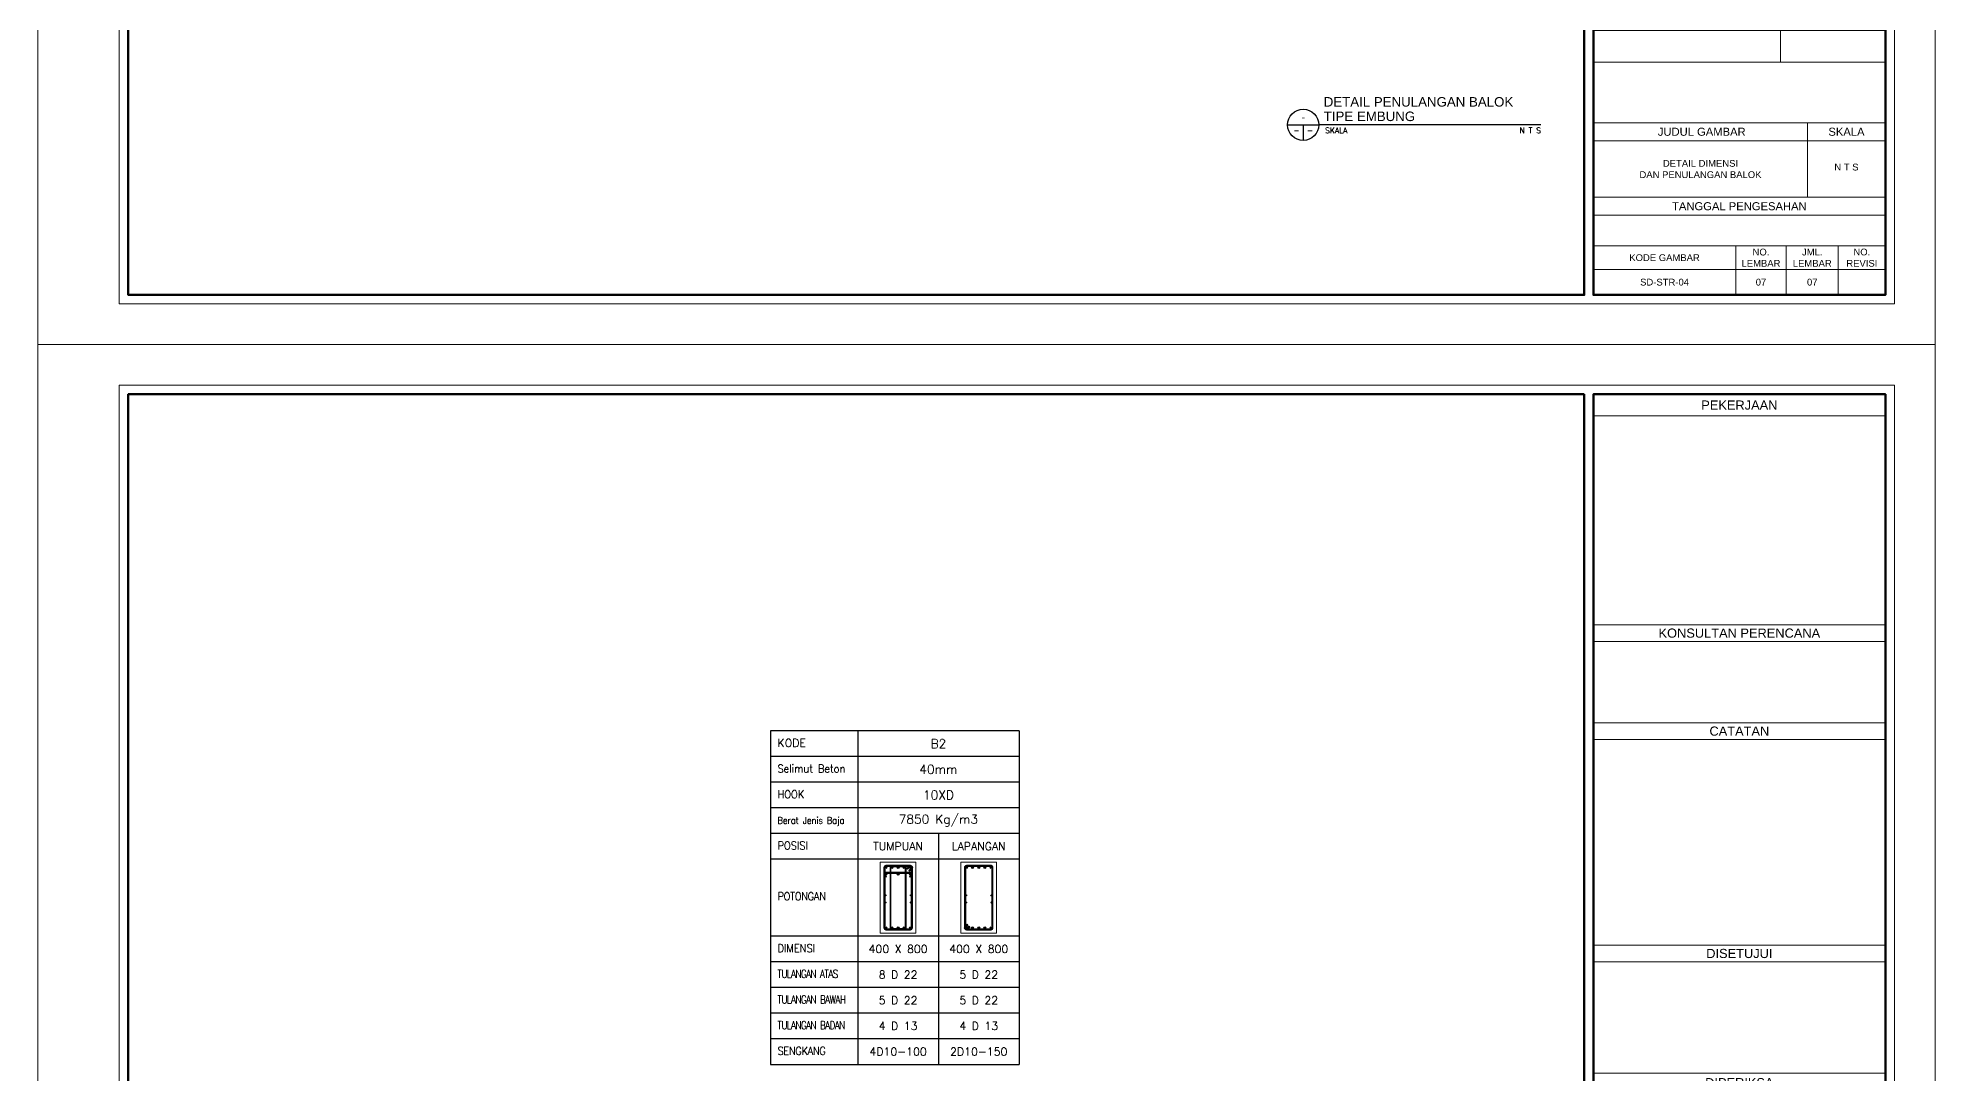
# Model space of a CAD drawing. Header units: millimetres. Extents: x 4384 to 25717, y 7703 to 52958.
# Drawn here: x 4384 to 25717, y 29683 to 41321 of the extents above; entities that cross this region are included whole.
import ezdxf
from ezdxf.enums import TextEntityAlignment as Align

# ---------------------------------------------------------------- set-up
doc = ezdxf.new("R2010")
doc.units = ezdxf.units.MM
for name, color, linetype in [('A-LINE-breakline', 1, 'Continuous'), ('KOP', 7, 'Continuous'), ('SIMBOL', 7, 'Continuous'), ('TEKS', 11, 'Continuous')]:
    doc.layers.add(name, color=color, linetype=linetype)
for name, color, linetype, lineweight in [('A-STRT-Cstruktur', 4, 'Continuous', 15), ('BETON', 5, 'Continuous', 9), ('Elevator', 230, 'Continuous', 9)]:
    doc.layers.add(name, color=color, linetype=linetype, lineweight=lineweight)
doc.styles.add('DIM', font='simplex.shx', dxfattribs={"height": 0.175})
doc.styles.add('JUDUL', font='arial.ttf', dxfattribs={"height": 300})
doc.styles.add('ROMANS', font='ROMANS.shx', dxfattribs={"height": 0.22})
doc.styles.add('SIM', font='SIMPLEX.shx', dxfattribs={"height": 0.175})
doc.styles.get("Standard").update_dxf_attribs({"font": 'arial.ttf'})

# ---------------------------------------------------------------- blocks, each defined once
blk = doc.blocks.new('KOPSTR')
at = {"color": 7, "lineweight": 20, "ltscale": 2}
for p, q in [((1045959, 626693), (1055102, 626693)), ((1045959, 626012), (1055102, 626012)), ((1045959, 619478), (1055102, 619478)), ((1045959, 618948), (1055102, 618948)), ((1045959, 616409), (1055102, 616409)), ((1045959, 615880), (1055102, 615880)), ((1045959, 609448), (1055102, 609448)), ((1045959, 608919), (1055102, 608919)), ((1045959, 605438), (1055102, 605438)), ((1045959, 604838), (1055102, 604838)), ((1045959, 600915), (1055102, 600915)), ((1045959, 600306), (1055102, 600306)), ((1045959, 595081), (1055102, 595081)), ((1045959, 593190), (1055102, 593190)), ((1045959, 592620), (1055102, 592620)), ((1045959, 590856), (1055102, 590856))]:
    blk.add_line(p, q, dxfattribs=at)
at = {"color": 7}
for p, q in [((1051819, 598081), (1051819, 595081)), ((1052667, 593190), (1052667, 590856)), ((1051998, 589333), (1051998, 587800)), ((1053628, 589333), (1053628, 587800)), ((1045959, 588593), (1055102, 588593))]:
    blk.add_line(p, q, dxfattribs=at)
at = {"color": 7, "ltscale": 2}
for p, q in [((1045959, 590291), (1055102, 590291)), ((1045959, 589333), (1055102, 589333))]:
    blk.add_line(p, q, dxfattribs=at)
at = {"color": 8}
blk.add_lwpolyline([(997258, 628249), (997258, 586244), (1056658, 586244), (1056658, 628249)], close=True, dxfattribs=at)
at = {"lineweight": 13}
blk.add_lwpolyline([(1055385, 626976), (1055385, 587517), (999803, 587517), (999803, 626976)], close=True, dxfattribs=at)
at = {"color": 1, "lineweight": 53, "ltscale": 0.05}
blk.add_lwpolyline([(1045676, 626693), (1045676, 587800), (1000086, 587800), (1000086, 626693)], close=True, dxfattribs=at)
blk.add_lwpolyline([(1055102, 587800), (1055102, 626693), (1055102, 587800), (1045959, 587800), (1045959, 626693), (1055102, 626693)], dxfattribs=at)
at = {"color": 7, "lineweight": 20, "ltscale": 2}
for points in [[(1045959, 598081), (1055102, 598081)], [(1045959, 597081), (1055102, 597081)], [(1045959, 596081), (1055102, 596081)], [(1045959, 595081), (1055102, 595081)]]:
    blk.add_lwpolyline(points, close=True, dxfattribs=at)
at = {"color": 7}
blk.add_lwpolyline([(1050417, 589333), (1050417, 587800), (1050417, 589159)], dxfattribs=at)
at = {"lineweight": 15, "attachment_point": 5, "style": 'ROMANS'}
for s, insert, char_height, width in [('{\\fArial|b0|i0|c0|p34;PEKERJAAN}', (1050530, 626352), 287.25, 9143.07), ('{\\fArial|b0|i0|c0|p34;KONSULTAN PERENCANA}', (1050530, 619213), 287.25, 9143.07), ('{\\fArial|b0|i0|c0|p34;CATATAN}', (1050530, 616145), 287.25, 9143.07), ('{\\fArial|b0|i0|c0|p34;DISETUJUI}', (1050530, 609184), 287.25, 9143.07), ('{\\fArial|b0|i0|c0|p34;DIPERIKSA}', (1050530, 605138), 287.25, 9143.07), ('{\\fArial|b0|i0|c0|p34;JUDUL GAMBAR}', (1049352, 592905), 251.35, 6628.69), ('{\\fArial|b0|i0|c0|p34;SKALA}', (1053884, 592905), 251.35, 2435.22), ('{\\fArial|b0|i0|c0|p34;TANGGAL PENGESAHAN}', (1050530, 590573), 251.35, 9143.07), ('{\\fArial|b0|i0|c0|p34;NO. LEMBAR}', (1051207, 588963), 212.14, 1580.53), ('{\\fArial|b0|i0|c0|p34;NO. REVISI}', (1054365, 588963), 212.14, 1473.82), ('{\\fArial|b0|i0|c0|p34;KODE GAMBAR}', (1048188, 588963), 212.14, 4458.17), ('{\\fArial|b0|i0|c0|p34;JML. LEMBAR}', (1052813, 588963), 212.14, 1630.54)]:
    blk.add_mtext(s, dxfattribs=dict(at, insert=insert, char_height=char_height, width=width))
blk = doc.blocks.new('SIM-JUDUL')
for p, q in [((0, 0), (0.987, 0)), ((0.493, 0), (0.493, -0.493)), ((8, 0), (0.987, 0))]:
    blk.add_line(p, q)
blk.add_circle((0.493, 0), 0.493)
at = {"ltscale": 0.7, "style": 'SIM'}
blk.add_text('SKALA', height=0.175, dxfattribs=at).set_placement((1.185, -0.174), align=Align.MIDDLE_LEFT)
at = {"style": 'JUDUL'}
for tag, p in [('JUDUL1', (1.14, 0.578)), ('JUDUL2', (1.14, 0.121))]:
    blk.add_attdef(tag, p, '', height=0.3, dxfattribs=at)
at = {"ltscale": 0.75}
for tag, height, style, p in [('GBR', 0.25, 'JUDUL', (0.493, 0.247)), ('L1', 0.175, 'DIM', (0.28, -0.174)), ('L2', 0.175, 'DIM', (0.707, -0.174))]:
    blk.add_attdef(tag, text='', height=height, dxfattribs=dict(at, style=style)).set_placement(p, align=Align.MIDDLE)
at = {"style": 'DIM'}
blk.add_attdef('SKL', text='', height=0.175, dxfattribs=at).set_placement((8, -0.174), align=Align.MIDDLE_RIGHT)

msp = doc.modelspace()

# ---------------------------------------------------------------- hatches: boundary and pattern name
at = {"layer": 'Elevator'}
h = msp.add_hatch(color=0, dxfattribs=at)
edge = h.paths.add_edge_path()
edge.add_arc((13912.41177, 31680.36308), 6.5, 0, 360)
h = msp.add_hatch(color=0, dxfattribs=at)
edge = h.paths.add_edge_path()
edge.add_arc((13912.41177, 31600.36308), 6.5, 0, 360)
h = msp.add_hatch(color=0, dxfattribs=at)
edge = h.paths.add_edge_path()
edge.add_arc((14200.41177, 31680.36308), 6.5, 0, 360)
h = msp.add_hatch(color=0, dxfattribs=at)
edge = h.paths.add_edge_path()
edge.add_arc((14200.41177, 31600.36308), 6.5, 0, 360)
h = msp.add_hatch(color=0, dxfattribs=at)
edge = h.paths.add_edge_path()
edge.add_arc((14819.09361, 31680.36308), 6.5, 0, 360)
h = msp.add_hatch(color=0, dxfattribs=at)
edge = h.paths.add_edge_path()
edge.add_arc((14819.09361, 31600.36308), 6.5, 0, 360)
h = msp.add_hatch(color=0, dxfattribs=at)
edge = h.paths.add_edge_path()
edge.add_arc((15107.09361, 31680.36308), 6.5, 0, 360)
h = msp.add_hatch(color=0, dxfattribs=at)
edge = h.paths.add_edge_path()
edge.add_arc((15107.09361, 31600.36308), 6.5, 0, 360)
at = {"layer": 'SIMBOL'}
h = msp.add_hatch(color=256, dxfattribs=at)
edge = h.paths.add_edge_path()
edge.add_arc((13917.41177, 31993.94195), 11, 0, 360)
h = msp.add_hatch(color=256, dxfattribs=at)
edge = h.paths.add_edge_path()
edge.add_arc((13986.91177, 31993.94195), 11, 0, 360)
h = msp.add_hatch(color=256, dxfattribs=at)
edge = h.paths.add_edge_path()
edge.add_arc((14056.41177, 31993.94195), 11, 0, 360)
h = msp.add_hatch(color=256, dxfattribs=at)
edge = h.paths.add_edge_path()
edge.add_arc((14125.91177, 31993.94195), 11, 0, 360)
h = msp.add_hatch(color=256, dxfattribs=at)
edge = h.paths.add_edge_path()
edge.add_arc((14195.41177, 31993.94195), 11, 0, 360)
h = msp.add_hatch(color=256, dxfattribs=at)
edge = h.paths.add_edge_path()
edge.add_arc((14824.09361, 31993.94195), 11, 0, 360)
h = msp.add_hatch(color=256, dxfattribs=at)
edge = h.paths.add_edge_path()
edge.add_arc((14893.59361, 31993.94195), 11, 0, 360)
h = msp.add_hatch(color=256, dxfattribs=at)
edge = h.paths.add_edge_path()
edge.add_arc((14963.09361, 31993.94195), 11, 0, 360)
h = msp.add_hatch(color=256, dxfattribs=at)
edge = h.paths.add_edge_path()
edge.add_arc((15032.59361, 31993.94195), 11, 0, 360)
h = msp.add_hatch(color=256, dxfattribs=at)
edge = h.paths.add_edge_path()
edge.add_arc((15102.09361, 31993.94195), 11, 0, 360)
h = msp.add_hatch(color=256, dxfattribs=at)
edge = h.paths.add_edge_path()
edge.add_arc((13917.41177, 31917.94195), 11, 0, 360)
h = msp.add_hatch(color=256, dxfattribs=at)
edge = h.paths.add_edge_path()
edge.add_arc((14056.41177, 31917.94195), 11, 0, 360)
h = msp.add_hatch(color=256, dxfattribs=at)
edge = h.paths.add_edge_path()
edge.add_arc((14195.41177, 31917.94195), 11, 0, 360)
h = msp.add_hatch(color=256, dxfattribs=at)
edge = h.paths.add_edge_path()
edge.add_arc((13917.41177, 31315.94195), 11, 0, 360)
h = msp.add_hatch(color=256, dxfattribs=at)
edge = h.paths.add_edge_path()
edge.add_arc((13986.91177, 31315.94195), 11, 0, 360)
h = msp.add_hatch(color=256, dxfattribs=at)
edge = h.paths.add_edge_path()
edge.add_arc((14056.41177, 31315.94195), 11, 0, 360)
h = msp.add_hatch(color=256, dxfattribs=at)
edge = h.paths.add_edge_path()
edge.add_arc((14125.91177, 31315.94195), 11, 0, 360)
h = msp.add_hatch(color=256, dxfattribs=at)
edge = h.paths.add_edge_path()
edge.add_arc((14195.41177, 31315.94195), 11, 0, 360)
h = msp.add_hatch(color=256, dxfattribs=at)
edge = h.paths.add_edge_path()
edge.add_arc((14824.09361, 31315.94195), 11, 0, 360)
h = msp.add_hatch(color=256, dxfattribs=at)
edge = h.paths.add_edge_path()
edge.add_arc((14893.59361, 31315.94195), 11, 0, 360)
h = msp.add_hatch(color=256, dxfattribs=at)
edge = h.paths.add_edge_path()
edge.add_arc((14963.09361, 31315.94195), 11, 0, 360)
h = msp.add_hatch(color=256, dxfattribs=at)
edge = h.paths.add_edge_path()
edge.add_arc((15032.59361, 31315.94195), 11, 0, 360)
h = msp.add_hatch(color=256, dxfattribs=at)
edge = h.paths.add_edge_path()
edge.add_arc((15102.09361, 31315.94195), 11, 0, 360)

# ---------------------------------------------------------------- linework, layer by layer
at = {"layer": 'A-LINE-breakline', "color": 1, "linetype": 'Continuous', "ltscale": 5}
for p, q in [((12622.21838, 33530.49947), (12622.21838, 29779.38442)), ((15416.43452, 33530.49947), (12622.21838, 33530.49947)), ((13603.07086, 33530.49947), (13603.07086, 29779.38442)), ((15416.43452, 33530.49947), (15416.43452, 29779.38442)), ((15416.43452, 33241.95216), (12622.21838, 33241.95216)), ((15416.43452, 32953.40485), (12622.21838, 32953.40485)), ((15416.43452, 32664.85754), (12622.21838, 32664.85754)), ((15416.43452, 32376.31022), (12622.21838, 32376.31022)), ((14509.75269, 32376.31022), (14509.75269, 29779.38442)), ((15416.43452, 32087.76291), (12622.21838, 32087.76291)), ((15416.43452, 31222.12098), (12622.21838, 31222.12098)), ((15416.43452, 30933.57367), (12622.21838, 30933.57367)), ((15416.43452, 30645.02636), (12622.21838, 30645.02636)), ((15416.43452, 30356.47905), (12622.21838, 30356.47905)), ((15416.43452, 30067.93173), (12622.21838, 30067.93173))]:
    msp.add_line(p, q, dxfattribs=at)
at = {"layer": 'A-LINE-breakline'}
msp.add_line((12622.21838, 29779.38442), (15416.43452, 29779.38442), dxfattribs=at)
at = {"layer": 'BETON'}
for points in [[(13856.41177, 31254.94195), (14256.41177, 31254.94195), (14256.41177, 32054.94195), (13856.41177, 32054.94195)], [(15163.09361, 32054.94195), (14763.09361, 32054.94195), (14763.09361, 31254.94195), (15163.09361, 31254.94195)]]:
    msp.add_lwpolyline(points, close=True, dxfattribs=at)
at = {"layer": 'SIMBOL'}
msp.add_line((15107.09361, 32014.94195), (14869.09361, 32014.94195), dxfattribs=at)
for points in [[(14195.41177, 32014.94195), (13917.41177, 32014.94195, 0.4142135624), (13896.41177, 31993.94195), (13896.41177, 31315.94195, 0.4142135624), (13917.41177, 31294.94195), (14195.41177, 31294.94195, 0.4142135624), (14216.41177, 31315.94195), (14216.41177, 31993.94195, 0.4142135624)], [(14824.09361, 31294.94195), (15102.09361, 31294.94195, 0.4142135624), (15123.09361, 31315.94195), (15123.09361, 31993.94195, 0.4142135624), (15102.09361, 32014.94195), (14824.09361, 32014.94195, 0.4142135624), (14803.09361, 31993.94195), (14803.09361, 31315.94195, 0.4142135624)], [(13917.41177, 31928.94195), (14195.41177, 31928.94195, -0.6681786379), (14203.18995, 31910.16377), (14186.21695, 31893.19077), (14193.28802, 31886.11971), (14210.26102, 31903.0927, 0.6681786379), (14195.41177, 31938.94195), (13917.41177, 31938.94195, 0.6681786379), (13902.56253, 31903.0927), (13919.53553, 31886.11971), (13926.6066, 31893.19077), (13909.6336, 31910.16377, -0.6681786379)]]:
    msp.add_lwpolyline(points, format="xyb", close=True, dxfattribs=at)
for points in [[(13988.02323, 32004.94195), (13917.41177, 32004.94195, 0.4142135624), (13906.41177, 31993.94195), (13906.41177, 31935.83049)], [(14146.91177, 31938.94195), (14146.91177, 31993.94195, 0.4142135624), (14125.91177, 32014.94195), (14075.41177, 32014.94195), (13986.91177, 32014.94195, 0.4142135624), (13965.91177, 31993.94195), (13965.91177, 31938.94195)], [(13975.91177, 31938.94195), (13975.91177, 31993.94195, -0.4142135624), (13986.91177, 32004.94195), (14075.41177, 32004.94195), (14125.91177, 32004.94195, -0.4142135624), (14136.91177, 31993.94195), (14136.91177, 31938.94195)], [(14206.41177, 31975.24346), (14185.51228, 31954.34397), (14178.44121, 31961.41503), (14203.18995, 31986.16377, 1), (14187.6336, 32001.72012), (14162.88486, 31976.97138), (14155.81379, 31984.04245), (14180.56253, 32008.79119, -0.6767228673), (14216.40596, 31993.44776)], [(14206.41177, 31935.83049), (14206.41177, 31993.94195, 0.4142135624), (14195.41177, 32004.94195)], [(14842.79209, 31304.94195), (15102.09361, 31304.94195, 0.4142135624), (15113.09361, 31315.94195), (15113.09361, 31993.94195, 0.4142135624), (15102.09361, 32004.94195), (14824.09361, 32004.94195, 0.4142135624), (14813.09361, 31993.94195), (14813.09361, 31315.94195, 0.4142135624), (14824.09361, 31304.94195)], [(13906.41177, 31899.24346), (13906.41177, 31315.94195, 0.4142135624), (13917.41177, 31304.94195), (13988.02323, 31304.94195)], [(13965.91177, 31938.94195), (13965.91177, 31315.94195, 0.4142135624), (13986.91177, 31294.94195), (14075.41177, 31294.94195), (14125.91177, 31294.94195, 0.4142135624), (14146.91177, 31315.94195), (14146.91177, 31938.94195)], [(14136.91177, 31938.94195), (14136.91177, 31315.94195, -0.4142135624), (14125.91177, 31304.94195), (14075.41177, 31304.94195), (13986.91177, 31304.94195, -0.4142135624), (13975.91177, 31315.94195), (13975.91177, 31938.94195)], [(14124.80032, 31304.94195), (14195.41177, 31304.94195, 0.4142135624), (14206.41177, 31315.94195), (14206.41177, 31899.24346)], [(14813.09361, 31334.64043), (14833.9931, 31355.53993), (14841.06417, 31348.46886), (14816.31543, 31323.72012, 1), (14831.87178, 31308.16377), (14856.62052, 31332.91251), (14863.69159, 31325.84144), (14838.94285, 31301.0927, -0.6767228673), (14803.09942, 31316.43613)]]:
    msp.add_lwpolyline(points, format="xyb", dxfattribs=at)
msp.add_lwpolyline([(14176.71329, 32004.94195), (14124.80032, 32004.94195)], dxfattribs=at)
for centre, radius in [((13917.41177, 31993.94195), 11), ((13986.91177, 31993.94195), 11), ((14056.41177, 31993.94195), 11), ((14125.91177, 31993.94195), 11), ((14195.41177, 31993.94195), 11), ((14824.09361, 31993.94195), 11), ((14893.59361, 31993.94195), 11), ((14963.09361, 31993.94195), 11), ((15032.59361, 31993.94195), 11), ((15102.09361, 31993.94195), 11), ((13917.41177, 31917.94195), 11), ((14056.41177, 31917.94195), 11), ((14195.41177, 31917.94195), 11), ((13912.41177, 31680.36308), 6.5), ((13912.41177, 31600.36308), 6.5), ((14200.41177, 31680.36308), 6.5), ((14200.41177, 31600.36308), 6.5), ((14819.09361, 31680.36308), 6.5), ((14819.09361, 31600.36308), 6.5), ((15107.09361, 31680.36308), 6.5), ((15107.09361, 31600.36308), 6.5), ((13917.41177, 31315.94195), 11), ((13986.91177, 31315.94195), 11), ((14056.41177, 31315.94195), 11), ((14125.91177, 31315.94195), 11), ((14195.41177, 31315.94195), 11), ((14824.09361, 31315.94195), 11), ((14893.59361, 31315.94195), 11), ((14963.09361, 31315.94195), 11), ((15032.59361, 31315.94195), 11), ((15102.09361, 31315.94195), 11)]:
    msp.add_circle(centre, radius, dxfattribs=at)

# ---------------------------------------------------------------- block references
at = {"layer": 'A-STRT-Cstruktur', "xscale": 0.3591293180811801, "yscale": 0.3591293180811801, "zscale": 0.3591293180811801}
for p in [(-353760.22617, -172664.09057, -43897.17226), (-353760.22617, -187749.06113, -43897.17226)]:
    msp.add_blockref('KOPSTR', p, dxfattribs=at)
at = {"layer": 'KOP', "xscale": 356.131238586418, "yscale": 356.131238586418, "zscale": 356.131238586418}
msp.add_blockref('SIM-JUDUL', (18436.23204, 40342.9582, -42105.61059), dxfattribs=at).add_auto_attribs({'JUDUL1': 'DETAIL PENULANGAN BALOK', 'JUDUL2': 'TIPE EMBUNG', 'GBR': '-', 'L1': '-', 'L2': '-', 'SKL': 'N T S'})

# ---------------------------------------------------------------- texts
at = {"color": 7, "lineweight": 9, "char_height": 76.1867201, "attachment_point": 5, "style": 'ROMANS'}
for s, insert, width in [('{\\fArial|b0|i0|c0|p34;DETAIL DIMENSI \\PDAN PENULANGAN BALOK}', (23078.75535, 39846.46314, -43897.17226), 2408.9856379), ('{\\fArial|b0|i0|c0|p34;N T S}', (24720.52763, 39868.18619, -43897.17226), 874.5589125), ('{\\fArial|b0|i0|c0|p34;SD-STR-04}', (22674.7931, 38574.59037, -43897.17226), 1601.0611361), ('{\\fArial|b0|i0|c0|p34;07}', (23759.1311, 38574.59037, -43897.17226), 567.6148721), ('{\\fArial|b0|i0|c0|p34;07}', (24335.72618, 38574.59037, -43897.17226), 585.5752743)]:
    msp.add_mtext(s, dxfattribs=dict(at, insert=insert, width=width))
at = {"layer": 'TEKS', "color": 2, "linetype": 'Continuous', "lineweight": 0, "ltscale": 5}
for s, insert, char_height, width, attachment_point in [('{\\Fromans|c0;KODE}', (12699.87797, 33439.15843), 90, 903.1928829, 1), ('{\\Fromans|c0;B2}', (14509.75269, 33386.22581), 100, 1813.3636644, 5), ('{\\Fromans|c0;\\W0.9;Selimut Beton }', (12699.87797, 33150.61112), 90, 903.1928829, 1), ('\\pxqc;{\\Fromans|c0;40mm}', (14509.75269, 33097.6785), 100, 1813.3636644, 5), ('{\\Fromans|c0;\\W0.9;HOOK}', (12699.87797, 32862.06381), 90, 903.1928829, 1), ('{\\Fromans|c0;10XD}', (14509.75269, 32809.13119), 100, 1813.3636644, 5), ('{\\Fromans|c0;\\W0.9;Berat Jenis Baja}', (12701.17808, 32561.1302, 7587.069), 74.4446425, 1006.8324812, 1), ('{\\Fromans|c0;7850 Kg/m3}', (14509.75269, 32520.58388), 100, 1813.3636644, 5), ('{\\Fromans|c0;\\W0.9;POSISI}', (12699.87797, 32284.96919), 90, 903.1928829, 1), ('{\\Fromans|c0;TUMPUAN}', (14056.41177, 32232.03657), 90, 906.6818324, 5), ('{\\Fromans|c0;LAPANGAN}', (14963.0936, 32232.03657), 90, 906.6818324, 5), ('{\\Fromans|c0;\\W0.9;\\T0.95;POTONGAN}', (12699.87797, 31714.9827), 90, 903.1928829, 1), ('{\\Fromans|c0;\\W0.9;DIMENSI}', (12699.87797, 31130.77994), 90, 903.1928829, 1), ('{\\Fromans|c0;400 X 800}', (14056.41177, 31077.84732), 90, 906.6818323, 5), ('{\\Fromans|c0;400 X 800}', (14963.09361, 31077.84732), 90, 906.6818323, 5), ('{\\Fromans|c0;\\W0.8;\\T0.9;TULANGAN ATAS}', (12699.87797, 30842.23263), 90, 903.1928829, 1), ('{\\Fromans|c0;8 D 22}', (14056.41177, 30789.30001), 90, 906.6818323, 5), ('{\\Fromans|c0;5 D 22}', (14963.09361, 30789.30001), 90, 906.6818323, 5), ('{\\Fromans|c0;\\W0.8;\\T0.9;TULANGAN BAWAH}', (12699.87797, 30553.68532), 90, 903.1928829, 1), ('{\\Fromans|c0;5 D 22}', (14056.41177, 30500.7527), 90, 906.6818323, 5), ('{\\Fromans|c0;5 D 22}', (14963.09361, 30500.7527), 90, 906.6818323, 5), ('{\\Fromans|c0;\\W0.8;\\T0.9;TULANGAN BADAN}', (12699.87797, 30265.13801), 90, 903.1928829, 1), ('{\\Fromans|c0;4 D 13}', (14056.41177, 30212.20539), 90, 906.6818323, 5), ('{\\Fromans|c0;4 D 13}', (14963.09361, 30212.20539), 90, 906.6818323, 5), ('{\\Fromans|c0;\\W0.9;\\T0.95;SENGKANG}', (12699.87797, 29976.5907), 90, 903.1928829, 1), ('{\\Fromans|c0;4D10-100}', (14056.41177, 29923.65808), 90, 906.6818323, 5), ('{\\Fromans|c0;2D10-150}', (14963.09361, 29923.65808), 90, 906.6818323, 5)]:
    msp.add_mtext(s, dxfattribs=dict(at, insert=insert, char_height=char_height, width=width, attachment_point=attachment_point))

doc.saveas('drawing.dxf')
